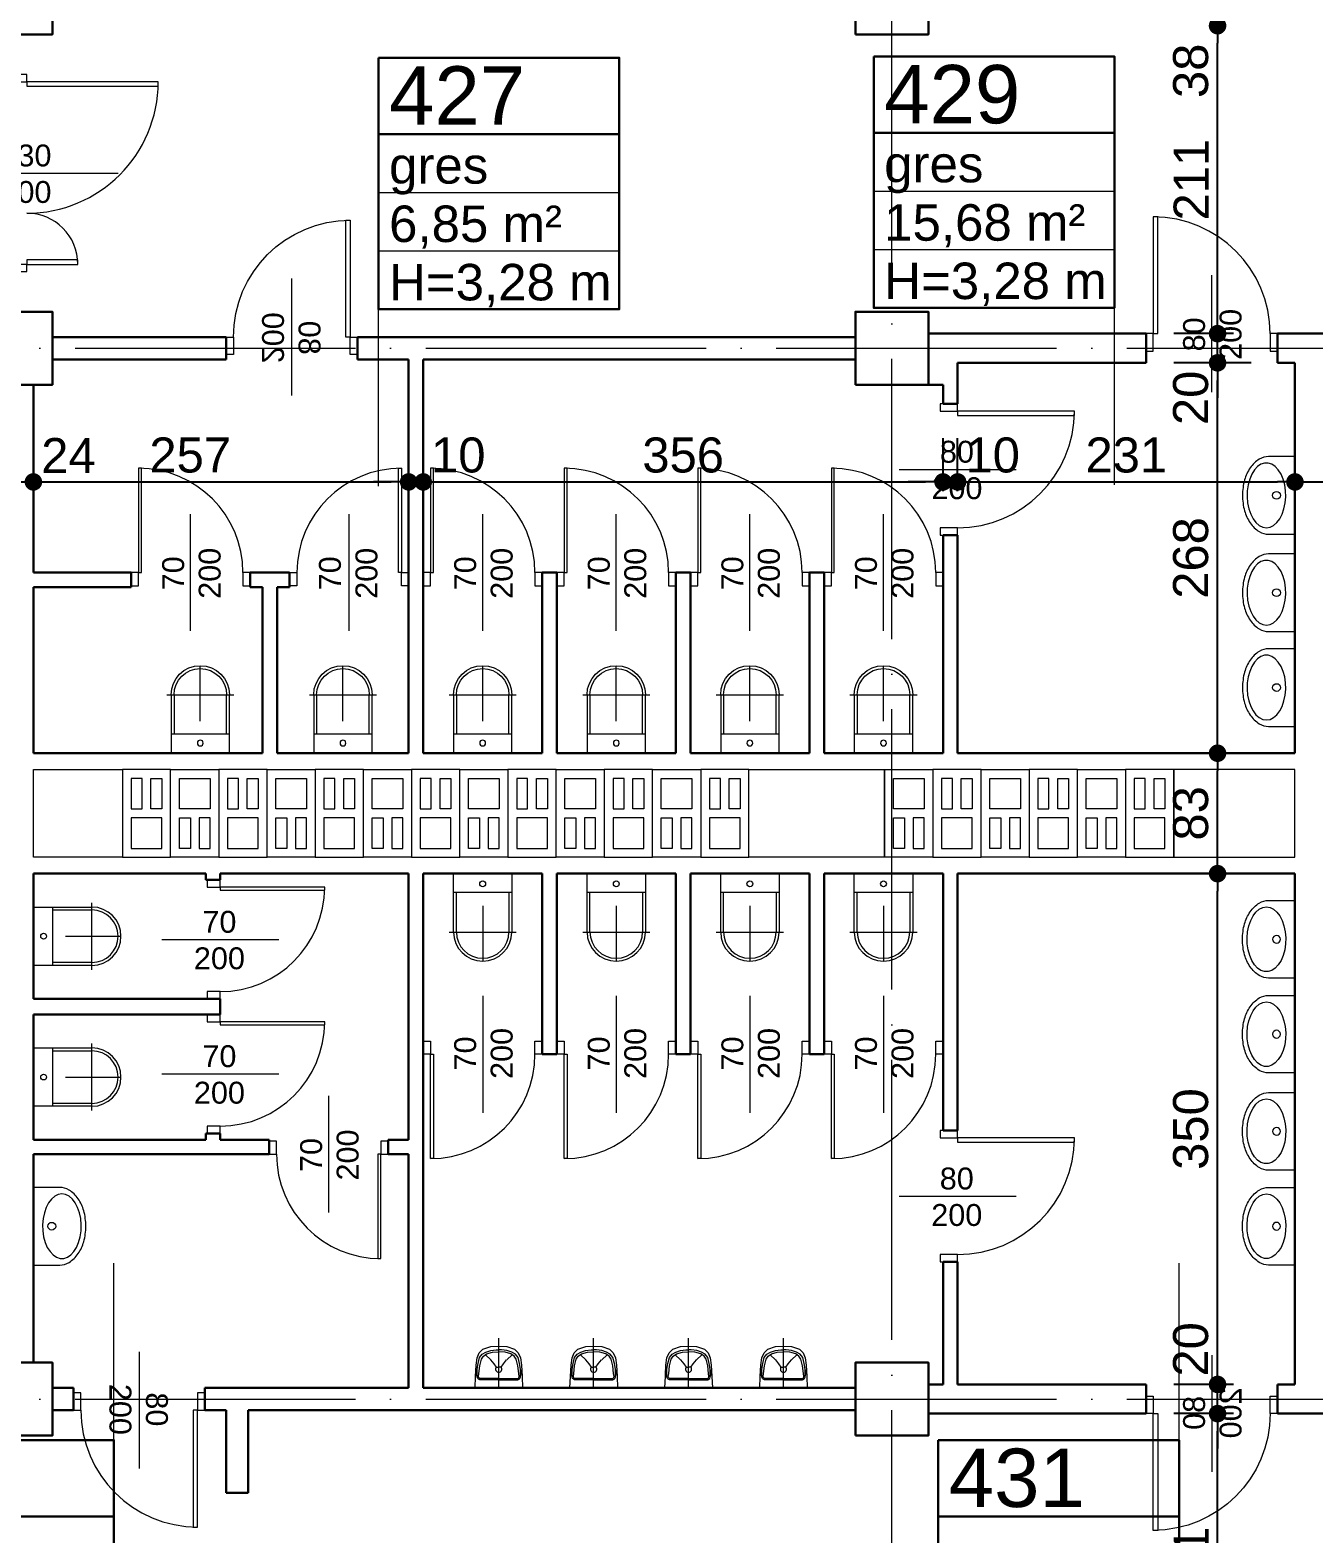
# Model space of a CAD drawing. Header units: millimetres. Extents: x 54 to 8480, y -22812 to 17434.
# Drawn here: x 2842 to 3722, y 6086 to 7117 of the extents above; entities that cross this region are included whole.
import ezdxf

# ---------------------------------------------------------------- set-up
doc = ezdxf.new("R2010")
doc.units = ezdxf.units.MM
doc.linetypes.add('ACAD_ISO04W100', pattern=[30, 24, -3, 0, -3])
doc.linetypes.add('HIDDEN', pattern=[9.525, 6.35, -3.175])
for name, color, linetype, lineweight in [('000_armatura', 7, 'Continuous', 0), ('osie', 132, 'ACAD_ISO04W100', 0), ('STOLARKA', 97, 'Continuous', 0), ('tabelki', 151, 'Continuous', 0), ('wymiary', 150, 'Continuous', 0)]:
    doc.layers.add(name, color=color, linetype=linetype, lineweight=lineweight)
doc.layers.add('TABELKI PO UWAGACH', color=5, linetype='Continuous')
doc.styles.get("Standard").update_dxf_attribs({"font": 'arial.ttf'})
doc.dimstyles.new('ISO-25', dxfattribs={"dimtxt": 24, "dimasz": 12, "dimexe": 30, "dimexo": 30, "dimgap": 6, "dimtad": 1, "dimdec": 0, "dimtxsty": 'Standard', "dimblk": 'DOT', "dimcen": 2.5, "dimadec": 0, "dimazin": 0, "dimtfac": 1, "dimtdec": 0, "dimtmove": 0, "dimatfit": 3, "dimldrblk": 'DOT', "dimfxl": 1, "dimarcsym": 0})

# ---------------------------------------------------------------- blocks, each defined once
blk = doc.blocks.new('A$C13771EA7')
at = {"color": 132, "linetype": 'ACAD_ISO04W100', "lineweight": 0, "ltscale": 8}
for p, q in [((1831, -2874), (1831, 166)), ((-169, -994), (3231, -994)), ((-169, -1714), (3231, -1714))]:
    blk.add_line(p, q, dxfattribs=at)
blk = doc.blocks.new('A$C20DA20AD')
at = {"layer": 'STOLARKA', "lineweight": 0}
blk.add_line((45, -40), (45, 40), dxfattribs=at)
for points in [[(5, 0), (8, 0), (8, 80), (5, 80)], [(0, -12), (5, -12), (5, 0), (0, 0)], [(85, -12), (90, -12), (90, 0), (85, 0)]]:
    blk.add_lwpolyline(points, close=True, dxfattribs=at)
blk.add_arc((5, 0), 80, 0, 90, dxfattribs=at)
at = {"layer": 'STOLARKA', "lineweight": 0, "insert": (25.4, -37.7), "char_height": 15, "width": 74.399, "attachment_point": 1, "rotation": 90}
blk.add_mtext('\\pxqc;80\\P200', dxfattribs=at)
blk = doc.blocks.new('A$C4A7D7A23')
at = {"layer": 'STOLARKA', "lineweight": 0}
blk.add_line((-67.5, 62.5), (-67.5, -62.5), dxfattribs=at)
for points in [[(-130, 12), (-135, 12), (-135, 0), (-130, 0)], [(0, 12), (-5, 12), (-5, 0), (0, 0)], [(-127, 0), (-130, 0), (-130, -35), (-127, -35)], [(-5, 0), (-8, 0), (-8, -90), (-5, -90)]]:
    blk.add_lwpolyline(points, close=True, dxfattribs=at)
for centre, radius, start, end in [((-130, 0), 35, 270, 0), ((-5, 0), 90, 180, 270)]:
    blk.add_arc(centre, radius, start, end, dxfattribs=at)
blk = doc.blocks.new('A$C1D836454')
at = {"color": 82, "lineweight": 0}
for points in [[(0, -16.5), (60, -16.5), (60, 16.5), (0, 16.5)], [(6, -10.5), (27, -10.5), (27, 10.5), (6, 10.5)], [(33, 3), (54, 3), (54, 10.5), (33, 10.5)], [(33, -3), (54, -3), (54, -10.5), (33, -10.5)]]:
    blk.add_lwpolyline(points, close=True, dxfattribs=at)
blk = doc.blocks.new('_Dot')
at = {"color": 0, "linetype": 'ByBlock', "lineweight": -2}
blk.add_line((-0.5, 0), (-1, 0), dxfattribs=at)
at = {"color": 0, "linetype": 'ByBlock', "lineweight": 0, "const_width": 0.5}
blk.add_lwpolyline([(-0.25, 0, 1), (0.25, 0, 1)], format="xyb", close=True, dxfattribs=at)
blk = doc.blocks.new('*D496')
at = {"layer": 'Defpoints', "color": 0, "linetype": 'Continuous', "lineweight": 0}
for p in [(3655.6, 6168.7), (3696.6, 6168.7), (3655.6, 5957.7)]:
    blk.add_point(p, dxfattribs=at)
at = {"layer": 'wymiary', "color": 0, "linetype": 'Continuous', "lineweight": -2}
for p, q in [((3666.6, 6168.7), (3625.6, 6168.7)), ((3655.6, 5969.7), (3655.6, 6156.7))]:
    blk.add_line(p, q, dxfattribs=at)
at = {"layer": 'wymiary', "color": 0, "linetype": 'Continuous', "lineweight": -2, "xscale": 12, "yscale": 12, "zscale": 12}
for p, rotation in [((3655.6, 6168.7), 90), ((3655.6, 5957.7), 270)]:
    blk.add_blockref('_Dot', p, dxfattribs=dict(at, rotation=rotation))
at = {"layer": 'wymiary', "color": 0, "linetype": 'Continuous', "lineweight": 0, "insert": (3637.5, 6063.2), "char_height": 24, "attachment_point": 5, "rotation": 90}
blk.add_mtext('211', dxfattribs=at)
blk = doc.blocks.new('*D497')
at = {"layer": 'Defpoints', "color": 0, "linetype": 'Continuous', "lineweight": 0}
for p in [(3655.6, 6188.7), (3696.6, 6188.7), (3696.6, 6168.7)]:
    blk.add_point(p, dxfattribs=at)
at = {"layer": 'wymiary', "color": 0, "linetype": 'Continuous', "lineweight": -2}
for p, q in [((3655.6, 6200.7), (3655.6, 6212.7)), ((3666.6, 6188.7), (3625.6, 6188.7)), ((3655.6, 6168.7), (3655.6, 6188.7)), ((3666.6, 6168.7), (3625.6, 6168.7)), ((3655.6, 6156.7), (3655.6, 6144.7))]:
    blk.add_line(p, q, dxfattribs=at)
at = {"layer": 'wymiary', "color": 0, "linetype": 'Continuous', "lineweight": -2, "xscale": 12, "yscale": 12, "zscale": 12}
for p, rotation in [((3655.6, 6188.7), 270), ((3655.6, 6168.7), 90)]:
    blk.add_blockref('_Dot', p, dxfattribs=dict(at, rotation=rotation))
at = {"layer": 'wymiary', "color": 0, "linetype": 'Continuous', "lineweight": 0, "insert": (3637.3, 6212.7), "char_height": 24, "attachment_point": 5, "rotation": 90}
blk.add_mtext('20', dxfattribs=at)
blk = doc.blocks.new('*D498')
at = {"layer": 'Defpoints', "color": 0, "linetype": 'Continuous', "lineweight": 0}
for p in [(3655.6, 6538.7), (3708.6, 6538.7), (3696.6, 6188.7)]:
    blk.add_point(p, dxfattribs=at)
at = {"layer": 'wymiary', "color": 0, "linetype": 'Continuous', "lineweight": -2}
for p, q in [((3678.6, 6538.7), (3625.6, 6538.7)), ((3655.6, 6200.7), (3655.6, 6526.7)), ((3666.6, 6188.7), (3625.6, 6188.7))]:
    blk.add_line(p, q, dxfattribs=at)
at = {"layer": 'wymiary', "color": 0, "linetype": 'Continuous', "lineweight": -2, "xscale": 12, "yscale": 12, "zscale": 12}
for p, rotation in [((3655.6, 6538.7), 90), ((3655.6, 6188.7), 270)]:
    blk.add_blockref('_Dot', p, dxfattribs=dict(at, rotation=rotation))
at = {"layer": 'wymiary', "color": 0, "linetype": 'Continuous', "lineweight": 0, "insert": (3637.3, 6363.7), "char_height": 24, "attachment_point": 5, "rotation": 90}
blk.add_mtext('350', dxfattribs=at)
blk = doc.blocks.new('*D499')
at = {"layer": 'Defpoints', "color": 0, "linetype": 'Continuous', "lineweight": 0}
for p in [(3655.6, 6621.2), (3708.6, 6621.2), (3708.6, 6538.7)]:
    blk.add_point(p, dxfattribs=at)
at = {"layer": 'wymiary', "color": 0, "linetype": 'Continuous', "lineweight": -2}
for p, q in [((3678.6, 6621.2), (3625.6, 6621.2)), ((3655.6, 6550.7), (3655.6, 6609.2)), ((3678.6, 6538.7), (3625.6, 6538.7))]:
    blk.add_line(p, q, dxfattribs=at)
at = {"layer": 'wymiary', "color": 0, "linetype": 'Continuous', "lineweight": -2, "xscale": 12, "yscale": 12, "zscale": 12}
for p, rotation in [((3655.6, 6621.2), 90), ((3655.6, 6538.7), 270)]:
    blk.add_blockref('_Dot', p, dxfattribs=dict(at, rotation=rotation))
at = {"layer": 'wymiary', "color": 0, "linetype": 'Continuous', "lineweight": 0, "insert": (3637.3, 6580), "char_height": 24, "attachment_point": 5, "rotation": 90}
blk.add_mtext('83', dxfattribs=at)
blk = doc.blocks.new('*D500')
at = {"layer": 'Defpoints', "color": 0, "linetype": 'Continuous', "lineweight": 0}
for p in [(3655.6, 6888.7), (3708.6, 6888.7), (3708.6, 6621.2)]:
    blk.add_point(p, dxfattribs=at)
at = {"layer": 'wymiary', "color": 0, "linetype": 'Continuous', "lineweight": -2}
for p, q in [((3678.6, 6888.7), (3625.6, 6888.7)), ((3655.6, 6633.2), (3655.6, 6876.7)), ((3678.6, 6621.2), (3625.6, 6621.2))]:
    blk.add_line(p, q, dxfattribs=at)
at = {"layer": 'wymiary', "color": 0, "linetype": 'Continuous', "lineweight": -2, "xscale": 12, "yscale": 12, "zscale": 12}
for p, rotation in [((3655.6, 6888.7), 90), ((3655.6, 6621.2), 270)]:
    blk.add_blockref('_Dot', p, dxfattribs=dict(at, rotation=rotation))
at = {"layer": 'wymiary', "color": 0, "linetype": 'Continuous', "lineweight": 0, "insert": (3637.3, 6755), "char_height": 24, "attachment_point": 5, "rotation": 90}
blk.add_mtext('268', dxfattribs=at)
blk = doc.blocks.new('*D501')
at = {"layer": 'Defpoints', "color": 0, "linetype": 'Continuous', "lineweight": 0}
for p in [(3655.6, 6908.7), (3696.6, 6908.7), (3708.6, 6888.7)]:
    blk.add_point(p, dxfattribs=at)
at = {"layer": 'wymiary', "color": 0, "linetype": 'Continuous', "lineweight": -2}
for p, q in [((3655.6, 6920.7), (3655.6, 6932.7)), ((3666.6, 6908.7), (3625.6, 6908.7)), ((3655.6, 6888.7), (3655.6, 6908.7)), ((3678.6, 6888.7), (3625.6, 6888.7)), ((3655.6, 6876.7), (3655.6, 6864.7))]:
    blk.add_line(p, q, dxfattribs=at)
at = {"layer": 'wymiary', "color": 0, "linetype": 'Continuous', "lineweight": -2, "xscale": 12, "yscale": 12, "zscale": 12}
for p, rotation in [((3655.6, 6908.7), 270), ((3655.6, 6888.7), 90)]:
    blk.add_blockref('_Dot', p, dxfattribs=dict(at, rotation=rotation))
at = {"layer": 'wymiary', "color": 0, "linetype": 'Continuous', "lineweight": 0, "insert": (3637.3, 6864.7), "char_height": 24, "attachment_point": 5, "rotation": 90}
blk.add_mtext('20', dxfattribs=at)
blk = doc.blocks.new('*D502')
at = {"layer": 'Defpoints', "color": 0, "linetype": 'Continuous', "lineweight": 0}
for p in [(3655.6, 7119.7), (3655.6, 7119.7), (3696.6, 6908.7)]:
    blk.add_point(p, dxfattribs=at)
at = {"layer": 'wymiary', "color": 0, "linetype": 'Continuous', "lineweight": -2}
for p, q in [((3655.6, 6920.7), (3655.6, 7107.7)), ((3666.6, 6908.7), (3625.6, 6908.7))]:
    blk.add_line(p, q, dxfattribs=at)
at = {"layer": 'wymiary', "color": 0, "linetype": 'Continuous', "lineweight": -2, "xscale": 12, "yscale": 12, "zscale": 12}
for p, rotation in [((3655.6, 7119.7), 90), ((3655.6, 6908.7), 270)]:
    blk.add_blockref('_Dot', p, dxfattribs=dict(at, rotation=rotation))
at = {"layer": 'wymiary', "color": 0, "linetype": 'Continuous', "lineweight": 0, "insert": (3637.5, 7014.2), "char_height": 24, "attachment_point": 5, "rotation": 90}
blk.add_mtext('211', dxfattribs=at)
blk = doc.blocks.new('*D503')
at = {"layer": 'Defpoints', "color": 0, "linetype": 'Continuous', "lineweight": 0}
for p in [(3655.6, 7157.7), (3655.6, 7157.7), (3655.6, 7119.7)]:
    blk.add_point(p, dxfattribs=at)
at = {"layer": 'wymiary', "color": 0, "linetype": 'Continuous', "lineweight": -2}
blk.add_line((3655.6, 7131.7), (3655.6, 7145.7), dxfattribs=at)
at = {"layer": 'wymiary', "color": 0, "linetype": 'Continuous', "lineweight": -2, "xscale": 12, "yscale": 12, "zscale": 12}
for p, rotation in [((3655.6, 7157.7), 90), ((3655.6, 7119.7), 270)]:
    blk.add_blockref('_Dot', p, dxfattribs=dict(at, rotation=rotation))
at = {"layer": 'wymiary', "color": 0, "linetype": 'Continuous', "lineweight": 0, "insert": (3637.3, 7088.8), "char_height": 24, "attachment_point": 5, "rotation": 90}
blk.add_mtext('38', dxfattribs=at)
blk = doc.blocks.new('*D571')
at = {"layer": 'Defpoints', "color": 0, "linetype": 'Continuous', "lineweight": 0}
for p in [(2820.6, 6807.1), (2844.6, 6807.1), (2844.6, 6807.1)]:
    blk.add_point(p, dxfattribs=at)
at = {"layer": 'wymiary', "color": 0, "linetype": 'Continuous', "lineweight": -2}
for p, q in [((2808.6, 6807.1), (2796.6, 6807.1)), ((2820.6, 6807.1), (2844.6, 6807.1)), ((2856.6, 6807.1), (2868.6, 6807.1))]:
    blk.add_line(p, q, dxfattribs=at)
at = {"layer": 'wymiary', "color": 0, "linetype": 'Continuous', "lineweight": -2, "xscale": 12, "yscale": 12, "zscale": 12}
blk.add_blockref('_Dot', (2820.6, 6807.1), dxfattribs=at)
at = {"layer": 'wymiary', "color": 0, "linetype": 'Continuous', "lineweight": -2, "xscale": 12, "yscale": 12, "zscale": 12, "rotation": 180}
blk.add_blockref('_Dot', (2844.6, 6807.1), dxfattribs=at)
at = {"layer": 'wymiary', "color": 0, "linetype": 'Continuous', "lineweight": 0, "insert": (2868.6, 6825.2), "char_height": 24, "attachment_point": 5}
blk.add_mtext('24', dxfattribs=at)
blk = doc.blocks.new('*D572')
at = {"layer": 'Defpoints', "color": 0, "linetype": 'Continuous', "lineweight": 30}
for p in [(2844.6, 6807.1), (3101.6, 6807.1), (3101.6, 6807.1)]:
    blk.add_point(p, dxfattribs=at)
at = {"layer": 'wymiary', "color": 0, "linetype": 'Continuous', "lineweight": -2}
blk.add_line((2856.6, 6807.1), (3089.6, 6807.1), dxfattribs=at)
at = {"layer": 'wymiary', "color": 0, "linetype": 'Continuous', "lineweight": -2, "xscale": 12, "yscale": 12, "zscale": 12, "rotation": 180}
blk.add_blockref('_Dot', (2844.6, 6807.1), dxfattribs=at)
at = {"layer": 'wymiary', "color": 0, "linetype": 'Continuous', "lineweight": -2, "xscale": 12, "yscale": 12, "zscale": 12}
blk.add_blockref('_Dot', (3101.6, 6807.1), dxfattribs=at)
at = {"layer": 'wymiary', "color": 0, "linetype": 'Continuous', "lineweight": 0, "insert": (2952, 6825.4), "char_height": 24, "attachment_point": 5}
blk.add_mtext('257', dxfattribs=at)
blk = doc.blocks.new('*D573')
at = {"layer": 'Defpoints', "color": 0, "linetype": 'Continuous', "lineweight": 0}
for p in [(3101.6, 6807.1), (3111.6, 6807.1), (3111.6, 6807.1)]:
    blk.add_point(p, dxfattribs=at)
at = {"layer": 'wymiary', "color": 0, "linetype": 'Continuous', "lineweight": -2}
for p, q in [((3089.6, 6807.1), (3077.6, 6807.1)), ((3101.6, 6807.1), (3111.6, 6807.1)), ((3123.6, 6807.1), (3135.6, 6807.1))]:
    blk.add_line(p, q, dxfattribs=at)
at = {"layer": 'wymiary', "color": 0, "linetype": 'Continuous', "lineweight": -2, "xscale": 12, "yscale": 12, "zscale": 12}
blk.add_blockref('_Dot', (3101.6, 6807.1), dxfattribs=at)
at = {"layer": 'wymiary', "color": 0, "linetype": 'Continuous', "lineweight": -2, "xscale": 12, "yscale": 12, "zscale": 12, "rotation": 180}
blk.add_blockref('_Dot', (3111.6, 6807.1), dxfattribs=at)
at = {"layer": 'wymiary', "color": 0, "linetype": 'Continuous', "lineweight": 0, "insert": (3135.6, 6825.4), "char_height": 24, "attachment_point": 5}
blk.add_mtext('10', dxfattribs=at)
blk = doc.blocks.new('*D574')
at = {"layer": 'Defpoints', "color": 0, "linetype": 'Continuous', "lineweight": 0}
for p in [(3111.6, 6807.1), (3467.6, 6807.1), (3467.6, 6770.7)]:
    blk.add_point(p, dxfattribs=at)
at = {"layer": 'wymiary', "color": 0, "linetype": 'Continuous', "lineweight": -2}
for p, q in [((3467.6, 6800.7), (3467.6, 6837.1)), ((3123.6, 6807.1), (3455.6, 6807.1))]:
    blk.add_line(p, q, dxfattribs=at)
at = {"layer": 'wymiary', "color": 0, "linetype": 'Continuous', "lineweight": -2, "xscale": 12, "yscale": 12, "zscale": 12, "rotation": 180}
blk.add_blockref('_Dot', (3111.6, 6807.1), dxfattribs=at)
at = {"layer": 'wymiary', "color": 0, "linetype": 'Continuous', "lineweight": -2, "xscale": 12, "yscale": 12, "zscale": 12}
blk.add_blockref('_Dot', (3467.6, 6807.1), dxfattribs=at)
at = {"layer": 'wymiary', "color": 0, "linetype": 'Continuous', "lineweight": 0, "insert": (3289.6, 6825.4), "char_height": 24, "attachment_point": 5}
blk.add_mtext('356', dxfattribs=at)
blk = doc.blocks.new('*D575')
at = {"layer": 'Defpoints', "color": 0, "linetype": 'Continuous', "lineweight": 0}
for p in [(3477.6, 6807.1), (3467.6, 6770.7), (3477.6, 6770.7)]:
    blk.add_point(p, dxfattribs=at)
at = {"layer": 'wymiary', "color": 0, "linetype": 'Continuous', "lineweight": -2}
for p, q in [((3467.6, 6800.7), (3467.6, 6837.1)), ((3477.6, 6800.7), (3477.6, 6837.1)), ((3455.6, 6807.1), (3443.6, 6807.1)), ((3467.6, 6807.1), (3477.6, 6807.1)), ((3489.6, 6807.1), (3501.6, 6807.1))]:
    blk.add_line(p, q, dxfattribs=at)
at = {"layer": 'wymiary', "color": 0, "linetype": 'Continuous', "lineweight": -2, "xscale": 12, "yscale": 12, "zscale": 12}
blk.add_blockref('_Dot', (3467.6, 6807.1), dxfattribs=at)
at = {"layer": 'wymiary', "color": 0, "linetype": 'Continuous', "lineweight": -2, "xscale": 12, "yscale": 12, "zscale": 12, "rotation": 180}
blk.add_blockref('_Dot', (3477.6, 6807.1), dxfattribs=at)
at = {"layer": 'wymiary', "color": 0, "linetype": 'Continuous', "lineweight": 0, "insert": (3501.6, 6825.4), "char_height": 24, "attachment_point": 5}
blk.add_mtext('10', dxfattribs=at)
blk = doc.blocks.new('*D576')
at = {"layer": 'Defpoints', "color": 0, "linetype": 'Continuous', "lineweight": 0}
for p in [(3708.6, 6807.1), (3708.6, 6807.1), (3477.6, 6770.7)]:
    blk.add_point(p, dxfattribs=at)
at = {"layer": 'wymiary', "color": 0, "linetype": 'Continuous', "lineweight": -2}
for p, q in [((3477.6, 6800.7), (3477.6, 6837.1)), ((3489.6, 6807.1), (3696.6, 6807.1))]:
    blk.add_line(p, q, dxfattribs=at)
at = {"layer": 'wymiary', "color": 0, "linetype": 'Continuous', "lineweight": -2, "xscale": 12, "yscale": 12, "zscale": 12, "rotation": 180}
blk.add_blockref('_Dot', (3477.6, 6807.1), dxfattribs=at)
at = {"layer": 'wymiary', "color": 0, "linetype": 'Continuous', "lineweight": -2, "xscale": 12, "yscale": 12, "zscale": 12}
blk.add_blockref('_Dot', (3708.6, 6807.1), dxfattribs=at)
at = {"layer": 'wymiary', "color": 0, "linetype": 'Continuous', "lineweight": 0, "insert": (3593.1, 6825.4), "char_height": 24, "attachment_point": 5}
blk.add_mtext('231', dxfattribs=at)
blk = doc.blocks.new('*D577')
at = {"layer": 'Defpoints', "color": 0, "linetype": 'Continuous', "lineweight": 0}
for p in [(3708.6, 6807.1), (4017.6, 6807.1), (4017.6, 6807.1)]:
    blk.add_point(p, dxfattribs=at)
at = {"layer": 'wymiary', "color": 0, "linetype": 'Continuous', "lineweight": -2}
blk.add_line((3720.6, 6807.1), (4005.6, 6807.1), dxfattribs=at)
at = {"layer": 'wymiary', "color": 0, "linetype": 'Continuous', "lineweight": -2, "xscale": 12, "yscale": 12, "zscale": 12, "rotation": 180}
blk.add_blockref('_Dot', (3708.6, 6807.1), dxfattribs=at)
at = {"layer": 'wymiary', "color": 0, "linetype": 'Continuous', "lineweight": -2, "xscale": 12, "yscale": 12, "zscale": 12}
blk.add_blockref('_Dot', (4017.6, 6807.1), dxfattribs=at)
at = {"layer": 'wymiary', "color": 0, "linetype": 'Continuous', "lineweight": 0, "insert": (3863.1, 6825.4), "char_height": 24, "attachment_point": 5}
blk.add_mtext('309', dxfattribs=at)
blk = doc.blocks.new('wc_1')
for p, q in [((20, 22), (20, 60)), ((43, 40), (-3, 40))]:
    blk.add_line(p, q)
for points in [[(40, 40), (40, 0), (0, 0), (0, 40)], [(2, 13), (2, 40)], [(38, 40), (38, 13)]]:
    blk.add_lwpolyline(points)
blk.add_lwpolyline([(0, 0), (0, 13), (40, 13), (40, 0)], close=True)
blk.add_circle((20, 7), 2)
for radius in [20, 18]:
    blk.add_arc((20, 40), radius, 0, 180)
blk = doc.blocks.new('A$C4F134952')
for p, q in [((0, 26.6), (-18, 26.6)), ((0, -26.6), (0, 26.6)), ((-18, -26.6), (0, -26.6))]:
    blk.add_line(p, q)
blk.add_lwpolyline([(-18, 26.6, 0.138474), (-24.4, 24.8, 0.107069), (-30.7, 18.8, 0.080452), (-34.5, 10.6, 0.068264), (-35.9, 0, 0.068264), (-34.5, -10.6, 0.080452), (-30.7, -18.8, 0.107069), (-24.4, -24.8, 0.138474), (-18, -26.6, 0.138474)], format="xyb")
at = {"flags": 128}
blk.add_lwpolyline([(-19.5, -22.2), (-17, -21.8), (-14.6, -20.6), (-12.4, -18.6), (-10.4, -16), (-8.8, -12.9), (-7.5, -9.2), (-6.7, -5.2), (-6.3, -1), (-6.4, 3.2), (-7, 7.3), (-8.1, 11.1), (-9.5, 14.5), (-11.4, 17.4), (-13.5, 19.7), (-15.8, 21.3), (-18.3, 22.1), (-20.8, 22.1), (-23.3, 21.3), (-25.6, 19.7), (-27.7, 17.4), (-29.6, 14.5), (-31, 11.1), (-32.1, 7.3), (-32.7, 3.2), (-32.8, -1), (-32.4, -5.2), (-31.6, -9.2), (-30.3, -12.9), (-28.7, -16), (-26.7, -18.6), (-24.5, -20.6), (-22.1, -21.8)], close=True, dxfattribs=at)
blk.add_circle((-12.6, 0), 2.66)
blk = doc.blocks.new('A$C098B3351')
for p, q in [((0.014, 0.211), (0.009, 0.189)), ((0.018, 0.221), (0.014, 0.211)), ((0.014, 0.211), (0.014, 0.188)), ((0.023, 0.227), (0.018, 0.221)), ((0.032, 0.23), (0.023, 0.227)), ((0.026, 0.217), (0.023, 0.207)), ((0.023, 0.207), (0.026, 0.187)), ((0.032, 0.221), (0.026, 0.217)), ((0.163, 0.23), (0.032, 0.23)), ((0.163, 0.221), (0.032, 0.221)), ((0.163, 0.23), (0.293, 0.23)), ((0.163, 0.221), (0.293, 0.221)), ((0.293, 0.23), (0.302, 0.227)), ((0.293, 0.221), (0.299, 0.217)), ((0.299, 0.217), (0.302, 0.207)), ((0.302, 0.207), (0.299, 0.187)), ((0.302, 0.227), (0.307, 0.221)), ((0.307, 0.221), (0.311, 0.211)), ((0.311, 0.211), (0.311, 0.188)), ((0.311, 0.211), (0.316, 0.189)), ((0.009, 0.189), (0.005, 0.162)), ((0.014, 0.188), (0.014, 0.157)), ((0.014, 0.157), (0.021, 0.118)), ((0.021, 0.118), (0.031, 0.078)), ((0.026, 0.187), (0.032, 0.134)), ((0.032, 0.134), (0.043, 0.089)), ((0.131, 0.12), (0.109, 0.094)), ((0.147, 0.144), (0.131, 0.12)), ((0.147, 0.144), (0.163, 0.144)), ((0.178, 0.144), (0.163, 0.144)), ((0.178, 0.144), (0.194, 0.12)), ((0.194, 0.12), (0.216, 0.094)), ((0.293, 0.134), (0.282, 0.089)), ((0.299, 0.187), (0.293, 0.134)), ((0.304, 0.118), (0.294, 0.078)), ((0.311, 0.157), (0.304, 0.118)), ((0.311, 0.188), (0.311, 0.157)), ((0.316, 0.189), (0.32, 0.162)), ((0.031, 0.078), (0.049, 0.055)), ((0.043, 0.089), (0.057, 0.068)), ((0.049, 0.055), (0.074, 0.04)), ((0.057, 0.068), (0.079, 0.053)), ((0.108, 0.093), (0.071, 0.059)), ((0.074, 0.04), (0.107, 0.03)), ((0.079, 0.053), (0.12, 0.04)), ((0.107, 0.03), (0.144, 0.025)), ((0.12, 0.04), (0.163, 0.038)), ((0.144, 0.025), (0.163, 0.024)), ((0.205, 0.04), (0.163, 0.038)), ((0.181, 0.025), (0.163, 0.024)), ((0.218, 0.03), (0.181, 0.025)), ((0.246, 0.053), (0.205, 0.04)), ((0.217, 0.093), (0.254, 0.059)), ((0.251, 0.04), (0.218, 0.03)), ((0.268, 0.068), (0.246, 0.053)), ((0.276, 0.055), (0.251, 0.04)), ((0.282, 0.089), (0.268, 0.068)), ((0.294, 0.078), (0.276, 0.055))]:
    blk.add_line(p, q)
at = {"linetype": 'HIDDEN'}
blk.add_line((0.163, 0.285), (0.163, -0.056), dxfattribs=at)
blk.add_lwpolyline([(0, 0.285), (0.325, 0.285), (0.322, 0.207), (0.318, 0.129), (0.311, 0.079), (0.296, 0.045), (0.271, 0.02), (0.217, 0.003), (0.163, 0), (0.108, 0.003), (0.054, 0.02), (0.029, 0.045), (0.014, 0.079), (0.007, 0.129), (0.003, 0.207)], close=True)
for start, end in [(90, 222.641), (317.359, 90), (317.359, 90)]:
    blk.add_arc((0.163, 0.158), 0.0214, start, end)

msp = doc.modelspace()

# ---------------------------------------------------------------- linework, layer by layer
at = {"lineweight": 30}
for p, q in [((2857.6, 6906.4), (2976.6, 6906.4)), ((2976.6, 6891), (2976.6, 6906.4)), ((3066.6, 6906.4), (3407.6, 6906.4)), ((3066.6, 6891), (3066.6, 6906.4)), ((3457.6, 6908.7), (3606.6, 6908.7)), ((3606.6, 6908.7), (3606.6, 6888.7)), ((3696.6, 6908.7), (4007.6, 6908.7)), ((3696.6, 6908.7), (3696.6, 6888.7)), ((2857.6, 6891), (2976.6, 6891)), ((3066.6, 6891), (3101.6, 6891)), ((3101.6, 6891), (3101.6, 6621.2)), ((3111.6, 6891), (3407.6, 6891)), ((3111.6, 6891), (3111.6, 6621.2)), ((3477.6, 6888.7), (3606.6, 6888.7)), ((3477.6, 6888.7), (3477.6, 6860.7)), ((3696.6, 6888.7), (3708.6, 6888.7)), ((3708.6, 6888.7), (3708.6, 6621.2)), ((2844.6, 6873.7), (2844.6, 6745)), ((3457.6, 6873.7), (3467.6, 6873.7)), ((3467.6, 6873.7), (3467.6, 6860.7)), ((3467.6, 6860.7), (3477.6, 6860.7)), ((3467.6, 6770.7), (3477.6, 6770.7)), ((3467.6, 6770.7), (3467.6, 6621.2)), ((3477.6, 6770.7), (3477.6, 6621.2)), ((2844.6, 6745), (2911.6, 6745)), ((2911.6, 6745), (2911.6, 6735)), ((2993.1, 6745), (3020.1, 6745)), ((2993.1, 6745), (2993.1, 6735)), ((3020.1, 6745), (3020.1, 6735)), ((3193.1, 6745), (3203.1, 6745)), ((3193.1, 6745), (3193.1, 6621.2)), ((3203.1, 6745), (3203.1, 6621.2)), ((3284.6, 6745), (3294.6, 6745)), ((3284.6, 6745), (3284.6, 6621.2)), ((3294.6, 6745), (3294.6, 6621.2)), ((3376.1, 6745), (3386.1, 6745)), ((3376.1, 6745), (3376.1, 6621.2)), ((3386.1, 6745), (3386.1, 6621.2)), ((2844.6, 6735), (2844.6, 6621.2)), ((2844.6, 6735), (2911.6, 6735)), ((2993.1, 6735), (3001.6, 6735)), ((3001.6, 6735), (3001.6, 6621.2)), ((3011.6, 6735), (3020.1, 6735)), ((3011.6, 6735), (3011.6, 6621.2)), ((2844.6, 6621.2), (3001.6, 6621.2)), ((3011.6, 6621.2), (3101.6, 6621.2)), ((3111.6, 6621.2), (3193.1, 6621.2)), ((3203.1, 6621.2), (3284.6, 6621.2)), ((3294.6, 6621.2), (3376.1, 6621.2)), ((3386.1, 6621.2), (3467.6, 6621.2)), ((3477.6, 6621.2), (3708.6, 6621.2)), ((2844.6, 6538.7), (2844.6, 6452.9)), ((2844.6, 6538.7), (2962.6, 6538.7)), ((2962.6, 6534.4), (2962.6, 6538.7)), ((2972.6, 6534.4), (2962.6, 6534.4)), ((2972.6, 6538.7), (3101.6, 6538.7)), ((2972.6, 6534.4), (2972.6, 6538.7)), ((3101.6, 6356.4), (3101.6, 6538.7)), ((3111.6, 6186.4), (3111.6, 6538.7)), ((3111.6, 6538.7), (3193.1, 6538.7)), ((3193.1, 6414.9), (3193.1, 6538.7)), ((3203.1, 6538.7), (3284.6, 6538.7)), ((3203.1, 6414.9), (3203.1, 6538.7)), ((3284.6, 6414.9), (3284.6, 6538.7)), ((3294.6, 6538.7), (3376.1, 6538.7)), ((3294.6, 6414.9), (3294.6, 6538.7)), ((3376.1, 6414.9), (3376.1, 6538.7)), ((3386.1, 6538.7), (3467.6, 6538.7)), ((3386.1, 6414.9), (3386.1, 6538.7)), ((3467.6, 6362.7), (3467.6, 6538.7)), ((3477.6, 6538.7), (3708.6, 6538.7)), ((3477.6, 6362.7), (3477.6, 6538.7)), ((3708.6, 6538.7), (3708.6, 6188.7)), ((2972.6, 6452.9), (2844.6, 6452.9)), ((2972.6, 6442.2), (2972.6, 6452.9)), ((2844.6, 6442.2), (2844.6, 6356.4)), ((2972.6, 6442.2), (2844.6, 6442.2)), ((3193.1, 6414.9), (3203.1, 6414.9)), ((3284.6, 6414.9), (3294.6, 6414.9)), ((3376.1, 6414.9), (3386.1, 6414.9)), ((2962.6, 6356.4), (2962.6, 6360.7)), ((2972.6, 6360.7), (2962.6, 6360.7)), ((2972.6, 6356.4), (2972.6, 6360.7)), ((3467.6, 6362.7), (3477.6, 6362.7)), ((2844.6, 6356.4), (2962.6, 6356.4)), ((2972.6, 6356.4), (3006.1, 6356.4)), ((3006.1, 6346.4), (3006.1, 6356.4)), ((3087.6, 6356.4), (3101.6, 6356.4)), ((3087.6, 6346.4), (3087.6, 6356.4)), ((2844.6, 6346.4), (2844.6, 6203.7)), ((2844.6, 6346.4), (3006.1, 6346.4)), ((3087.6, 6346.4), (3101.6, 6346.4)), ((3101.6, 6186.4), (3101.6, 6346.4)), ((3467.6, 6272.7), (3477.6, 6272.7)), ((3467.6, 6188.7), (3467.6, 6272.7)), ((3467.6, 6272.7), (3477.6, 6272.7)), ((3477.6, 6188.7), (3477.6, 6272.7)), ((2857.6, 6186.4), (2872.1, 6186.4)), ((2872.1, 6171), (2872.1, 6186.4)), ((2962.1, 6186.4), (3101.6, 6186.4)), ((2962.1, 6171), (2962.1, 6186.4)), ((3111.6, 6186.4), (3407.6, 6186.4)), ((3457.6, 6188.7), (3467.6, 6188.7)), ((3477.6, 6188.7), (3606.6, 6188.7)), ((3606.6, 6168.7), (3606.6, 6188.7)), ((3696.6, 6188.7), (3708.6, 6188.7)), ((3696.6, 6168.7), (3696.6, 6188.7)), ((2857.6, 6171), (2872.1, 6171)), ((2962.1, 6171), (2976.6, 6171)), ((2976.6, 6114.4), (2976.6, 6171)), ((2991.6, 6171), (3407.6, 6171)), ((2991.6, 6114.4), (2991.6, 6171)), ((3457.6, 6168.7), (3606.6, 6168.7)), ((3696.6, 6168.7), (4007.6, 6168.7)), ((2976.6, 6114.4), (2991.6, 6114.4))]:
    msp.add_line(p, q, dxfattribs=at)
for points in [[(2807.6, 7113.7), (2857.6, 7113.7), (2857.6, 7163.7), (2807.6, 7163.7)], [(3407.6, 7113.7), (3457.6, 7113.7), (3457.6, 7163.7), (3407.6, 7163.7)], [(2807.6, 6873.7), (2857.6, 6873.7), (2857.6, 6923.7), (2807.6, 6923.7)], [(3407.6, 6873.7), (3457.6, 6873.7), (3457.6, 6923.7), (3407.6, 6923.7)], [(2807.6, 6153.7), (2857.6, 6153.7), (2857.6, 6203.7), (2807.6, 6203.7)], [(3407.6, 6153.7), (3457.6, 6153.7), (3457.6, 6203.7), (3407.6, 6203.7)]]:
    msp.add_lwpolyline(points, close=True, dxfattribs=at)
at = {"color": 82, "lineweight": 0}
for points in [[(2844.6, 6610), (2905.6, 6610), (2905.6, 6550), (2844.6, 6550)], [(3334.6, 6610), (3427.6, 6610), (3427.6, 6550), (3334.6, 6550)], [(3625.6, 6550), (3708.6, 6550), (3708.6, 6610), (3625.6, 6610)]]:
    msp.add_lwpolyline(points, close=True, dxfattribs=at)
at = {"layer": 'STOLARKA', "lineweight": 0}
for p, q in [((3437.6, 6815.7), (3517.6, 6815.7)), ((2952.3, 6705), (2952.3, 6785)), ((3060.8, 6705), (3060.8, 6785)), ((3152.3, 6705), (3152.3, 6785)), ((3243.8, 6705), (3243.8, 6785)), ((3335.3, 6705), (3335.3, 6785)), ((3426.8, 6705), (3426.8, 6785)), ((2932.6, 6493.6), (3012.6, 6493.6)), ((3152.3, 6454.9), (3152.3, 6374.9)), ((3243.8, 6454.9), (3243.8, 6374.9)), ((3335.3, 6454.9), (3335.3, 6374.9)), ((3426.8, 6454.9), (3426.8, 6374.9)), ((2932.6, 6401.5), (3012.6, 6401.5)), ((3046.8, 6386.4), (3046.8, 6306.4)), ((3437.6, 6317.7), (3517.6, 6317.7)), ((2917.1, 6211), (2917.1, 6131))]:
    msp.add_line(p, q, dxfattribs=at)
for points in [[(3465.6, 6860.7), (3465.6, 6855.7), (3477.6, 6855.7), (3477.6, 6860.7)], [(3477.6, 6855.7), (3477.6, 6852.7), (3557.6, 6852.7), (3557.6, 6855.7)], [(2916.6, 6745), (2918.6, 6745), (2918.6, 6816.5), (2916.6, 6816.5)], [(3096.6, 6745), (3094.6, 6745), (3094.6, 6816.5), (3096.6, 6816.5)], [(3116.6, 6745), (3118.6, 6745), (3118.6, 6816.5), (3116.6, 6816.5)], [(3208.1, 6745), (3210.1, 6745), (3210.1, 6816.5), (3208.1, 6816.5)], [(3299.6, 6745), (3301.6, 6745), (3301.6, 6816.5), (3299.6, 6816.5)], [(3391.1, 6745), (3393.1, 6745), (3393.1, 6816.5), (3391.1, 6816.5)], [(3465.6, 6775.7), (3465.6, 6770.7), (3477.6, 6770.7), (3477.6, 6775.7)], [(2911.6, 6736), (2916.6, 6736), (2916.6, 6745), (2911.6, 6745)], [(2988.1, 6736), (2993.1, 6736), (2993.1, 6745), (2988.1, 6745)], [(3025.1, 6736), (3020.1, 6736), (3020.1, 6745), (3025.1, 6745)], [(3101.6, 6736), (3096.6, 6736), (3096.6, 6745), (3101.6, 6745)], [(3111.6, 6736), (3116.6, 6736), (3116.6, 6745), (3111.6, 6745)], [(3188.1, 6736), (3193.1, 6736), (3193.1, 6745), (3188.1, 6745)], [(3203.1, 6736), (3208.1, 6736), (3208.1, 6745), (3203.1, 6745)], [(3279.6, 6736), (3284.6, 6736), (3284.6, 6745), (3279.6, 6745)], [(3294.6, 6736), (3299.6, 6736), (3299.6, 6745), (3294.6, 6745)], [(3371.1, 6736), (3376.1, 6736), (3376.1, 6745), (3371.1, 6745)], [(3386.1, 6736), (3391.1, 6736), (3391.1, 6745), (3386.1, 6745)], [(3462.6, 6736), (3467.6, 6736), (3467.6, 6745), (3462.6, 6745)], [(2963.6, 6534.4), (2963.6, 6529.4), (2972.6, 6529.4), (2972.6, 6534.4)], [(2972.6, 6529.4), (2972.6, 6527.4), (3044.1, 6527.4), (3044.1, 6529.4)], [(2963.6, 6457.9), (2963.6, 6452.9), (2972.6, 6452.9), (2972.6, 6457.9)], [(2963.6, 6442.2), (2963.6, 6437.2), (2972.6, 6437.2), (2972.6, 6442.2)], [(2972.6, 6437.2), (2972.6, 6435.2), (3044.1, 6435.2), (3044.1, 6437.2)], [(3111.6, 6423.9), (3116.6, 6423.9), (3116.6, 6414.9), (3111.6, 6414.9)], [(3188.1, 6423.9), (3193.1, 6423.9), (3193.1, 6414.9), (3188.1, 6414.9)], [(3203.1, 6423.9), (3208.1, 6423.9), (3208.1, 6414.9), (3203.1, 6414.9)], [(3279.6, 6423.9), (3284.6, 6423.9), (3284.6, 6414.9), (3279.6, 6414.9)], [(3294.6, 6423.9), (3299.6, 6423.9), (3299.6, 6414.9), (3294.6, 6414.9)], [(3371.1, 6423.9), (3376.1, 6423.9), (3376.1, 6414.9), (3371.1, 6414.9)], [(3386.1, 6423.9), (3391.1, 6423.9), (3391.1, 6414.9), (3386.1, 6414.9)], [(3462.6, 6423.9), (3467.6, 6423.9), (3467.6, 6414.9), (3462.6, 6414.9)], [(3116.6, 6414.9), (3118.6, 6414.9), (3118.6, 6343.4), (3116.6, 6343.4)], [(3208.1, 6414.9), (3210.1, 6414.9), (3210.1, 6343.4), (3208.1, 6343.4)], [(3299.6, 6414.9), (3301.6, 6414.9), (3301.6, 6343.4), (3299.6, 6343.4)], [(3391.1, 6414.9), (3393.1, 6414.9), (3393.1, 6343.4), (3391.1, 6343.4)], [(2963.6, 6365.7), (2963.6, 6360.7), (2972.6, 6360.7), (2972.6, 6365.7)], [(3465.6, 6362.7), (3465.6, 6357.7), (3477.6, 6357.7), (3477.6, 6362.7)], [(3011.1, 6355.4), (3006.1, 6355.4), (3006.1, 6346.4), (3011.1, 6346.4)], [(3087.6, 6355.4), (3082.6, 6355.4), (3082.6, 6346.4), (3087.6, 6346.4)], [(3477.6, 6357.7), (3477.6, 6354.7), (3557.6, 6354.7), (3557.6, 6357.7)], [(3082.6, 6346.4), (3080.6, 6346.4), (3080.6, 6274.9), (3082.6, 6274.9)], [(3465.6, 6277.7), (3465.6, 6272.7), (3477.6, 6272.7), (3477.6, 6277.7)], [(2877.1, 6183), (2872.1, 6183), (2872.1, 6171), (2877.1, 6171)], [(2962.1, 6183), (2957.1, 6183), (2957.1, 6171), (2962.1, 6171)], [(2957.1, 6171), (2954.1, 6171), (2954.1, 6091), (2957.1, 6091)]]:
    msp.add_lwpolyline(points, close=True, dxfattribs=at)
for centre, radius, start, end in [((2916.6, 6745), 71.5, 0, 90), ((3096.6, 6745), 71.5, 90, 180), ((3116.6, 6745), 71.5, 0, 90), ((3208.1, 6745), 71.5, 0, 90), ((3299.6, 6745), 71.5, 0, 90), ((3391.1, 6745), 71.5, 0, 90), ((2972.6, 6529.4), 71.5, 270, 0), ((2972.6, 6437.2), 71.5, 270, 0), ((3116.6, 6414.9), 71.5, 270, 0), ((3208.1, 6414.9), 71.5, 270, 0), ((3299.6, 6414.9), 71.5, 270, 0), ((3391.1, 6414.9), 71.5, 270, 0), ((3477.6, 6357.7), 80, 270, 0), ((3082.6, 6346.4), 71.5, 180, 270), ((2957.1, 6171), 80, 180, 270)]:
    msp.add_arc(centre, radius, start, end, dxfattribs=at)
at = {"layer": 'TABELKI PO UWAGACH', "color": 30, "linetype": 'Continuous', "lineweight": 30}
for p, q in [((3080.9, 7045.4), (3245.8, 7045.4)), ((3420.1, 7046.3), (3585, 7046.3)), ((2734.9, 6098.2), (2899.8, 6098.2)), ((3464.3, 6098.2), (3629.2, 6098.2))]:
    msp.add_line(p, q, dxfattribs=at)
at = {"layer": 'TABELKI PO UWAGACH', "color": 30, "linetype": 'Continuous', "lineweight": 0}
for p, q in [((3080.9, 7005.4), (3245.8, 7005.4)), ((3420.1, 7006.3), (3585, 7006.3)), ((3420.1, 6966.3), (3585, 6966.3)), ((3080.9, 6965.4), (3245.8, 6965.4)), ((3080.9, 6804.3), (3080.9, 6925.4)), ((3585, 6805.2), (3585, 6926.3)), ((2899.8, 6150.6), (2899.8, 6271.7)), ((3629.2, 6150.6), (3629.2, 6271.7))]:
    msp.add_line(p, q, dxfattribs=at)
at = {"layer": 'TABELKI PO UWAGACH', "color": 30, "linetype": 'Continuous', "lineweight": 30}
for points in [[(3080.9, 7097.8), (3245.8, 7097.8), (3245.8, 6925.4), (3080.9, 6925.4)], [(3420.1, 7098.7), (3585, 7098.7), (3585, 6926.3), (3420.1, 6926.3)], [(2734.9, 6150.6), (2899.8, 6150.6), (2899.8, 5978.2), (2734.9, 5978.2)], [(3464.3, 6150.6), (3629.2, 6150.6), (3629.2, 5978.2), (3464.3, 5978.2)]]:
    msp.add_lwpolyline(points, close=True, dxfattribs=at)

# ---------------------------------------------------------------- block references
at = {"lineweight": 30, "rotation": 90}
msp.add_blockref('A$C4A7D7A23', (2840.1, 7086.2), dxfattribs=at)
at = {"color": 7, "lineweight": 30, "rotation": 90}
for p in [(2922.1, 6550), (2988.1, 6550), (3054.1, 6550), (3120.1, 6550), (3186.1, 6550), (3252.1, 6550), (3318.1, 6550), (3477.1, 6550), (3543.1, 6550), (3609.1, 6550)]:
    msp.add_blockref('A$C1D836454', p, dxfattribs=at)
at = {"color": 7, "lineweight": 30, "xscale": -1, "rotation": 90}
for p in [(2955.1, 6610), (3021.1, 6610), (3087.1, 6610), (3153.1, 6610), (3219.1, 6610), (3285.1, 6610), (3444.1, 6610), (3510.1, 6610), (3576.1, 6610)]:
    msp.add_blockref('A$C1D836454', p, dxfattribs=at)
at = {"layer": '000_armatura'}
for p in [(3708.6, 6797.9), (3708.6, 6731.2), (3708.6, 6666.2)]:
    msp.add_blockref('A$C4F134952', p, dxfattribs=at)
at = {"layer": '000_armatura', "xscale": -1}
for p in [(2978.9, 6621.2), (3076.6, 6621.2), (3172.3, 6621.2), (3263.8, 6621.2), (3355.3, 6621.2), (3446.8, 6621.2)]:
    msp.add_blockref('wc_1', p, dxfattribs=at)
at = {"layer": '000_armatura'}
for name, p, rotation in [('wc_1', (3172.3, 6538.7), 180), ('wc_1', (3263.8, 6538.7), 180), ('wc_1', (3355.3, 6538.7), 180), ('wc_1', (3446.8, 6538.7), 180), ('wc_1', (2844.6, 6515.8), 270), ('wc_1', (2844.6, 6419.3), 270), ('A$C4F134952', (2844.6, 6297.1), 180)]:
    msp.add_blockref(name, p, dxfattribs=dict(at, rotation=rotation))
at = {"layer": '000_armatura', "xscale": -1, "rotation": 180}
for p in [(3708.6, 6493.7), (3708.6, 6428.7), (3708.6, 6362.1), (3708.6, 6297.1)]:
    msp.add_blockref('A$C4F134952', p, dxfattribs=at)
at = {"layer": '000_armatura', "xscale": 100, "yscale": 100, "zscale": 100, "rotation": 180}
for p in [(3179.6, 6214.9), (3244.6, 6214.9), (3309.6, 6214.9), (3374.6, 6214.9)]:
    msp.add_blockref('A$C098B3351', p, dxfattribs=at)
at = {"layer": 'osie', "lineweight": 30, "rotation": 359.9999999999884}
msp.add_blockref('A$C13771EA7', (1601.6, 7892.7), dxfattribs=at)
at = {"layer": 'STOLARKA', "lineweight": 30}
msp.add_blockref('A$C20DA20AD', (3606.6, 6908.7), dxfattribs=at)
at = {"layer": 'STOLARKA', "lineweight": 30, "xscale": -1}
msp.add_blockref('A$C20DA20AD', (3066.6, 6906.4), dxfattribs=at)
at = {"layer": 'STOLARKA', "lineweight": 30, "rotation": 270}
msp.add_blockref('A$C20DA20AD', (3477.6, 6860.7), dxfattribs=at)
at = {"layer": 'STOLARKA', "lineweight": 30, "xscale": -1, "rotation": 180}
msp.add_blockref('A$C20DA20AD', (3606.6, 6168.7), dxfattribs=at)

# ---------------------------------------------------------------- texts
at = {"layer": 'STOLARKA', "lineweight": 0, "char_height": 15, "width": 74.399, "attachment_point": 1}
for s, insert in [('\\pxqc;130\\P200', (2802.3, 7038.3)), ('\\pxqc;70\\P200', (2934.8, 6513.2)), ('\\pxqc;70\\P200', (2934.8, 6421.1)), ('\\pxqc;80\\P200', (3439.8, 6337.3))]:
    msp.add_mtext(s, dxfattribs=dict(at, insert=insert))
at = {"layer": 'STOLARKA', "lineweight": 0, "char_height": 15, "width": 74.399}
for s, insert, attachment_point, rotation in [('\\pxqc;70\\P200', (2932.8, 6707.3), 1, 90), ('\\pxqc;70\\P200', (3080.4, 6707.3), 7, 90), ('\\pxqc;70\\P200', (3132.8, 6707.3), 1, 90), ('\\pxqc;70\\P200', (3224.3, 6707.3), 1, 90), ('\\pxqc;70\\P200', (3315.8, 6707.3), 1, 90), ('\\pxqc;70\\P200', (3407.3, 6707.3), 1, 90), ('\\pxqc;70\\P200', (3132.8, 6452.7), 3, 90), ('\\pxqc;70\\P200', (3224.3, 6452.7), 3, 90), ('\\pxqc;70\\P200', (3315.8, 6452.7), 3, 90), ('\\pxqc;70\\P200', (3407.3, 6452.7), 3, 90), ('\\pxqc;70\\P200', (3027.3, 6308.7), 1, 90), ('\\pxqc;80\\P200', (2936.7, 6208.8), 1, 270)]:
    msp.add_mtext(s, dxfattribs=dict(at, insert=insert, attachment_point=attachment_point, rotation=rotation))
at = {"layer": 'tabelki', "color": 5, "linetype": 'Continuous', "lineweight": 0, "attachment_point": 1}
for s, insert, char_height, width in [('\\pxql;427', (3088.2, 7091.9), 40, 47.056), ('\\pxql;429', (3427.3, 7092.8), 40, 47.056), ('\\pxql;gres', (3088.2, 7036.5), 25, 194.396), ('\\pxql;gres', (3427.3, 7037.4), 25, 194.396), ('\\pxql;6,85 m²', (3088.2, 6996.5), 25, 160.906), ('\\pxql;15,68 m²', (3427.3, 6997.4), 25, 160.906), ('\\pxql;H=3,28 m', (3088.2, 6956.5), 25, 182.523), ('\\pxql;H=3,28 m', (3427.3, 6957.4), 25, 182.523), ('\\pxql;431', (3471.5, 6144.7), 40, 47.056)]:
    msp.add_mtext(s, dxfattribs=dict(at, insert=insert, char_height=char_height, width=width))

# ---------------------------------------------------------------- dimensions: what is measured, and where the dimension line sits
at = {"layer": 'wymiary', "linetype": 'Continuous', "lineweight": 0}
for base, p1, p2, picture, middle in [((3655.6, 7157.7), (3655.6, 7119.7), (3655.6, 7157.7), '*D503', (3655.6, 7088.8)), ((3655.6, 6908.7), (3708.6, 6888.7), (3696.6, 6908.7), '*D501', (3655.6, 6864.7)), ((3655.6, 6188.7), (3696.6, 6168.7), (3696.6, 6188.7), '*D497', (3655.6, 6212.7))]:
    dim = msp.add_linear_dim(base=base, p1=p1, p2=p2, angle=90, dimstyle='ISO-25', override={"dimtmove": 1}, dxfattribs=at)
    dim.commit()
    dim.dimension.update_dxf_attribs({"geometry": picture, "text_midpoint": middle, "dimtype": 160})
for base, p1, p2, picture, middle in [((3655.6, 7119.7), (3696.6, 6908.7), (3655.6, 7119.7), '*D502', (3637.5, 7014.2)), ((3655.5958524, 6888.7218057), (3708.5896651, 6621.2218057), (3708.5896651, 6888.7218057), '*D500', (3637.3421007, 6754.9718057)), ((3655.5958524, 6621.2218057), (3708.5896651, 6538.7218057), (3708.5896651, 6621.2218057), '*D499', (3637.3339152, 6579.9718057)), ((3655.6, 6538.7), (3696.6, 6188.7), (3708.6, 6538.7), '*D498', (3637.3, 6363.7)), ((3655.6, 6168.7), (3655.6, 5957.7), (3696.6, 6168.7), '*D496', (3637.5, 6063.2))]:
    dim = msp.add_linear_dim(base=base, p1=p1, p2=p2, angle=90, dimstyle='ISO-25', override={"dimtmove": 1}, dxfattribs=at)
    dim.commit()
    dim.dimension.update_dxf_attribs({"geometry": picture, "text_midpoint": middle})
for base, p1, p2, picture, middle in [((2844.6, 6807.1), (2820.6, 6807.1), (2844.6, 6807.1), '*D571', (2868.6, 6807.1)), ((3101.6, 6807.1), (2844.6, 6807.1), (3101.6, 6807.1), '*D572', (2952, 6807.1)), ((3111.6, 6807.1), (3101.6, 6807.1), (3111.6, 6807.1), '*D573', (3135.6, 6807.1)), ((3477.6, 6807.1), (3467.6, 6770.7), (3477.6, 6770.7), '*D575', (3501.6, 6807.1))]:
    dim = msp.add_linear_dim(base=base, p1=p1, p2=p2, dimstyle='ISO-25', override={"dimtmove": 1}, dxfattribs=at)
    dim.commit()
    dim.dimension.update_dxf_attribs({"geometry": picture, "text_midpoint": middle, "dimtype": 160})
for base, p1, p2, picture, middle in [((3467.6, 6807.1), (3111.6, 6807.1), (3467.6, 6770.7), '*D574', (3289.6, 6825.4)), ((3708.6, 6807.1), (3477.6, 6770.7), (3708.6, 6807.1), '*D576', (3593.1, 6825.4)), ((4017.6, 6807.1), (3708.6, 6807.1), (4017.6, 6807.1), '*D577', (3863.1, 6825.4))]:
    dim = msp.add_linear_dim(base=base, p1=p1, p2=p2, dimstyle='ISO-25', override={"dimtmove": 1}, dxfattribs=at)
    dim.commit()
    dim.dimension.update_dxf_attribs({"geometry": picture, "text_midpoint": middle})

doc.saveas('drawing.dxf')
